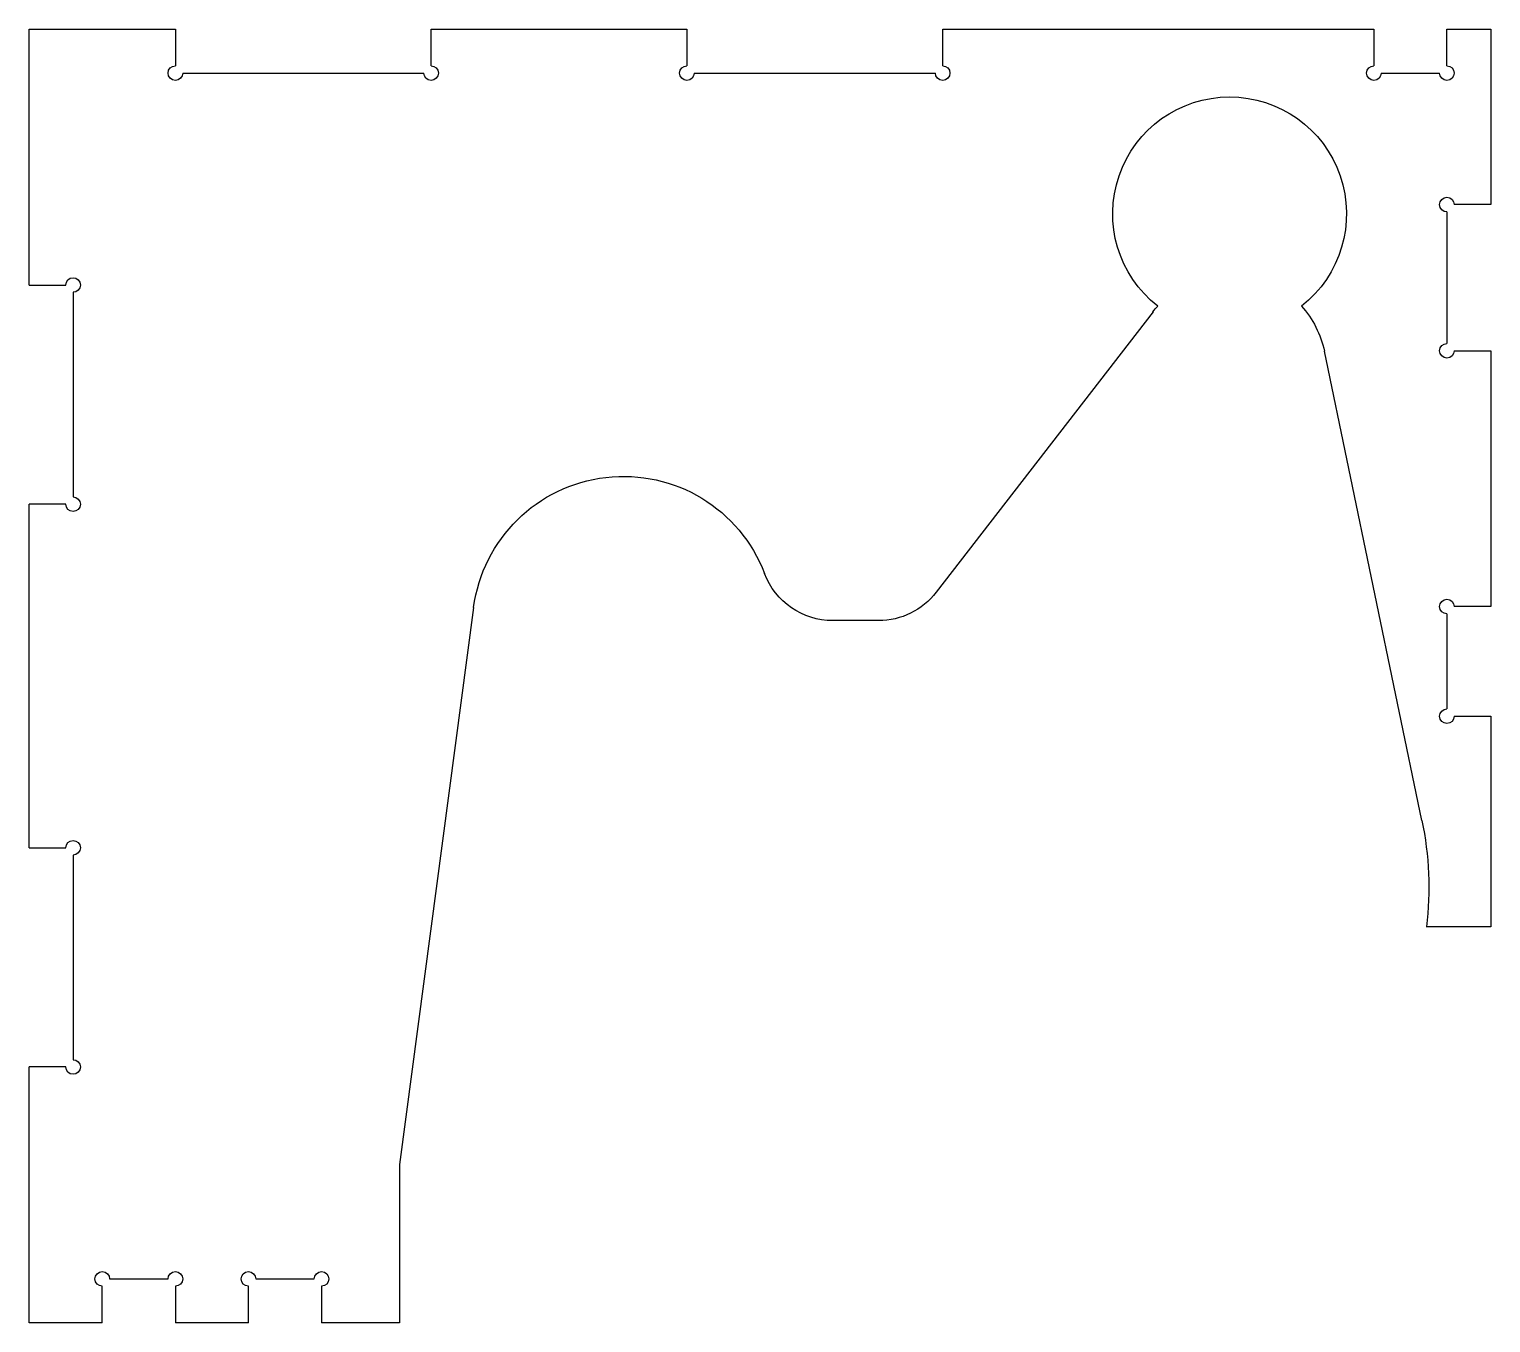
# Model space of a CAD drawing. Header units: millimetres. Extents: x 0 to 200, y 0 to 177.
import ezdxf

# ---------------------------------------------------------------- set-up
doc = ezdxf.new("R2010")
doc.units = ezdxf.units.MM
doc.layers.add('Default', color=7, linetype='Continuous')
doc.layers.add('FASSSCHUTZ_HINTE', color=7, linetype='Continuous')

# ---------------------------------------------------------------- blocks, each defined once
blk = doc.blocks.new('SE')
at = {"layer": 'FASSSCHUTZ_HINTE', "color": 7, "linetype": 'Continuous'}
for p, q in [((11.52, 185.2), (11.52, 150.2)), ((21.52, 185.2), (11.52, 185.2)), ((21.52, 185.2), (21.52, 180.2)), ((31.52, 180.2), (31.52, 185.2)), ((41.52, 185.2), (31.52, 185.2)), ((41.52, 185.2), (41.52, 180.2)), ((62.2, 185.2), (51.52, 185.2)), ((51.52, 180.2), (51.52, 185.2)), ((62.2, 163.56), (62.2, 185.2)), ((22.52, 179.2), (30.52, 179.2)), ((42.52, 179.2), (50.52, 179.2)), ((72.32, 87.33), (62.2, 163.56)), ((16.52, 150.2), (11.52, 150.2)), ((17.52, 121.2), (17.52, 149.2)), ((211.52, 131), (202.7, 131)), ((211.52, 102.2), (211.52, 131)), ((11.52, 120.2), (11.52, 73.2)), ((11.52, 120.2), (16.52, 120.2)), ((202.1, 116.47), (188.75, 52.27)), ((206.52, 102.2), (211.52, 102.2)), ((205.52, 88.2), (205.52, 101.2)), ((127.73, 89.12), (121.49, 89.12)), ((211.52, 87.2), (206.52, 87.2)), ((211.52, 52.2), (211.52, 87.2)), ((165.3, 46.86), (135.64, 85.24)), ((16.52, 73.2), (11.52, 73.2)), ((17.52, 44.2), (17.52, 72.2)), ((206.52, 52.2), (211.52, 52.2)), ((205.52, 33.2), (205.52, 51.2)), ((11.52, 43.2), (11.52, 8.2)), ((11.52, 43.2), (16.52, 43.2)), ((211.52, 32.2), (206.52, 32.2)), ((211.52, 8.2), (211.52, 32.2)), ((32.52, 14.2), (65.52, 14.2)), ((102.52, 14.2), (135.52, 14.2)), ((196.52, 14.2), (204.52, 14.2)), ((31.52, 8.2), (31.52, 13.2)), ((66.52, 13.2), (66.52, 8.2)), ((101.52, 8.2), (101.52, 13.2)), ((136.52, 13.2), (136.52, 8.2)), ((195.52, 8.2), (195.52, 13.2)), ((205.52, 13.2), (205.52, 8.2)), ((11.52, 8.2), (31.52, 8.2)), ((66.52, 8.2), (101.52, 8.2)), ((136.52, 8.2), (195.52, 8.2)), ((205.52, 8.2), (211.52, 8.2))]:
    blk.add_line(p, q, dxfattribs=at)
for centre, radius, start, end in [((21.52, 179.2), 1, 90, 0), ((31.52, 179.2), 1, 180, 90), ((41.52, 179.2), 1, 90, 0), ((51.52, 179.2), 1, 180, 90), ((17.52, 150.2), 1, 270, 180), ((158.39, 125.56), 44.65, 348.2557, 7.0039), ((17.52, 120.2), 1, 180, 90), ((205.52, 102.2), 1, 0, 270), ((121.49, 79.12), 10, 90, 159.1172), ((127.73, 79.12), 10, 37.7015, 90), ((205.52, 87.2), 1, 90, 0), ((92.83, 90.06), 20.68, 187.5655, 339.1172), ((17.52, 73.2), 1, 270, 180), ((175.78, 54.96), 13.25, 317.9211, 348.2557), ((205.52, 52.2), 1, 0, 270), ((175.78, 33.46), 16, 127.9155, 52.0845), ((175.78, 54.96), 13.25, 217.7015, 222.0789), ((17.52, 43.2), 1, 180, 90), ((205.52, 32.2), 1, 90, 0), ((31.52, 14.2), 1, 0, 270), ((66.52, 14.2), 1, 270, 180), ((101.52, 14.2), 1, 0, 270), ((136.52, 14.2), 1, 270, 180), ((195.52, 14.2), 1, 0, 270), ((205.52, 14.2), 1, 270, 180)]:
    blk.add_arc(centre, radius, start, end, dxfattribs=at)

msp = doc.modelspace()

# ---------------------------------------------------------------- block references
at = {"layer": 'Default', "xscale": -1, "rotation": 180}
msp.add_blockref('SE', (-11.52, 185.2), dxfattribs=at)

doc.saveas('drawing.dxf')
